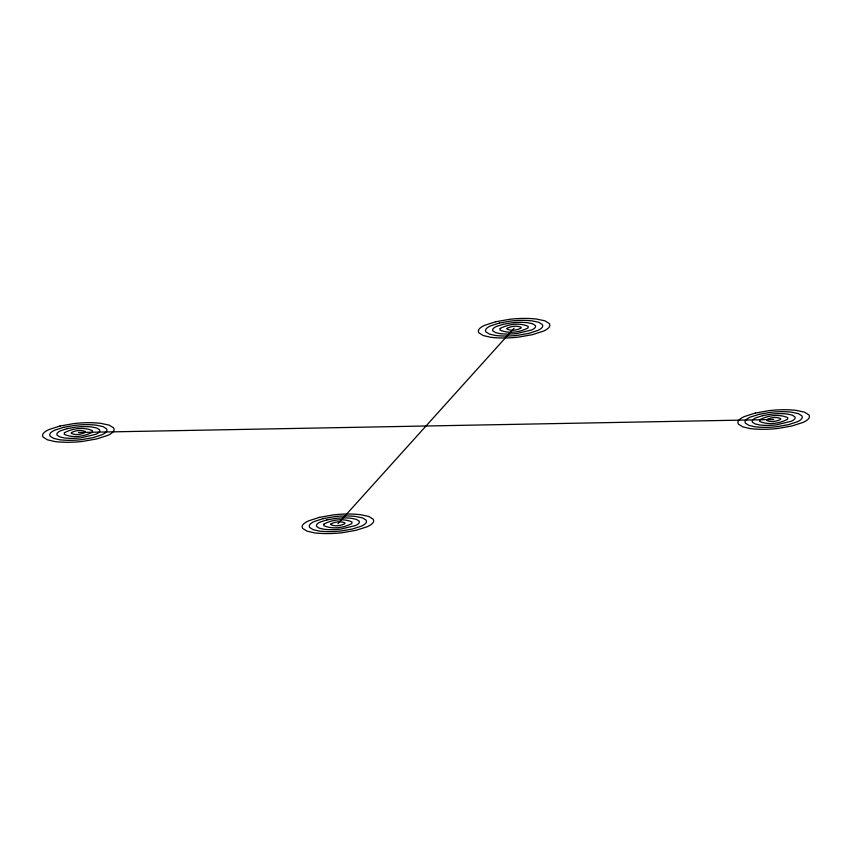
<?xml version="1.0" encoding="UTF-8"?>
<svg xmlns="http://www.w3.org/2000/svg" width="852" height="852" viewBox="0 0 852 852"><rect width="100%" height="100%" fill="white"/><g stroke="black" fill="none" stroke-linecap="round" stroke-linejoin="round"><path stroke-width="1.28" d="M337.893 523.799L514.107 328.201M78.341 432.486L773.659 419.514M64.432 432.741L64.251 434.339C72.814 438.226 84.103 436.607 92.25 432.23L92.431 430.633C83.847 426.799 72.58 428.332 64.432 432.741M71.387 432.614L71.291 433.412C75.583 435.351 81.217 434.552 85.296 432.358L85.381 431.559C81.089 429.642 75.455 430.409 71.387 432.614M323.984 524.055L323.803 525.652C332.376 529.539 343.654 527.92 351.801 523.543L351.982 521.946C343.399 518.112 332.131 519.645 323.984 524.055M330.938 523.927L330.853 524.726C335.134 526.664 340.779 525.865 344.847 523.671L344.943 522.872C340.64 520.955 335.017 521.722 330.938 523.927M500.199 328.457L500.017 330.054C508.58 333.941 519.869 332.323 528.016 327.935L528.197 326.348C519.613 322.514 508.346 324.037 500.199 328.457M507.153 328.329L507.057 329.128C511.349 331.066 516.994 330.267 521.062 328.073L521.147 327.274C516.855 325.357 511.232 326.124 507.153 328.329M759.75 419.77L759.569 421.367C768.142 425.255 779.42 423.636 787.567 419.259L787.749 417.661C779.165 413.827 767.908 415.361 759.75 419.77M766.704 419.642L766.619 420.441C770.9 422.379 776.545 421.58 780.613 419.386L780.709 418.588C776.417 416.671 770.783 417.437 766.704 419.642M59.981 426.032L49.118 429.514A50.705 14.91 4.1 0 0 43.569 433.135A32.376 9.521 4.1 0 0 43.111 437.129L47.531 439.856L55.092 441.602A34.378 10.107 4.1 0 0 69.523 442.263A50.705 14.91 4.1 0 0 82.814 441.379L96.691 438.94L107.565 435.457A50.705 14.91 4.1 0 0 113.103 431.836A32.376 9.521 4.1 0 0 113.561 427.842L109.152 425.116L100.738 423.337A32.376 9.521 4.1 0 0 87.149 422.709A50.705 14.91 4.1 0 0 73.868 423.593L59.981 426.032M63.655 427.321L54.965 430.111A40.566 11.928 4.1 0 0 50.524 433.008A25.901 7.615 4.1 0 0 50.161 436.203L53.687 438.386L59.746 439.781A27.509 8.083 4.1 0 0 71.291 440.314A40.566 11.928 4.1 0 0 81.92 439.6L93.017 437.651L101.718 434.861A40.566 11.928 4.1 0 0 106.149 431.964A25.901 7.615 4.1 0 0 106.521 428.769L102.986 426.586L96.265 425.169A25.901 7.615 4.1 0 0 85.392 424.658A40.566 11.928 4.1 0 0 74.763 425.372L63.655 427.321M67.329 428.609L60.811 430.707A30.427 8.946 4.1 0 0 57.478 432.88A19.426 5.708 4.1 0 0 57.201 435.265L59.853 436.906L64.39 437.949A20.629 6.071 4.1 0 0 73.048 438.354A30.427 8.946 4.1 0 0 81.025 437.822L95.871 434.264A30.427 8.946 4.1 0 0 99.194 432.092A19.426 5.708 4.1 0 0 99.471 429.706L96.83 428.066L91.782 426.99A19.426 5.708 4.1 0 0 83.624 426.618A30.427 8.946 4.1 0 0 75.658 427.15L67.329 428.609M495.757 321.747L484.884 325.23A50.705 14.91 4.1 0 0 479.346 328.851A32.376 9.521 4.1 0 0 478.877 332.844L483.297 335.571L490.858 337.317A34.378 10.107 4.1 0 0 505.3 337.978A50.705 14.91 4.1 0 0 518.58 337.083L532.457 334.655L543.331 331.162A50.705 14.91 4.1 0 0 548.869 327.551A32.376 9.521 4.1 0 0 549.338 323.558L544.918 320.821L536.515 319.053A32.376 9.521 4.1 0 0 522.915 318.424A50.705 14.91 4.1 0 0 509.634 319.308L495.757 321.747M499.421 323.036L490.731 325.826A40.566 11.928 4.1 0 0 486.29 328.723A25.901 7.615 4.1 0 0 485.928 331.907L489.453 334.101L495.513 335.486A27.509 8.083 4.1 0 0 507.057 336.029A40.566 11.928 4.1 0 0 517.686 335.315L528.794 333.366L537.484 330.576A40.566 11.928 4.1 0 0 541.915 327.679A25.901 7.615 4.1 0 0 542.287 324.484L538.762 322.301L532.031 320.874A25.901 7.615 4.1 0 0 521.158 320.373A40.566 11.928 4.1 0 0 510.529 321.087L499.421 323.036M503.095 324.324L496.578 326.422A30.427 8.946 4.1 0 0 493.244 328.584A19.426 5.708 4.1 0 0 492.967 330.981L495.619 332.621L500.156 333.664A20.629 6.071 4.1 0 0 508.825 334.069A30.427 8.946 4.1 0 0 516.791 333.537L531.637 329.98A30.427 8.946 4.1 0 0 534.971 327.807A19.426 5.708 4.1 0 0 535.248 325.411L532.596 323.771L527.548 322.706A19.426 5.708 4.1 0 0 519.39 322.333A30.427 8.946 4.1 0 0 511.424 322.865L503.095 324.324M319.543 517.345L308.669 520.838A50.705 14.91 4.1 0 0 303.131 524.449A32.376 9.521 4.1 0 0 302.662 528.442L307.082 531.169L314.654 532.915A34.378 10.107 4.1 0 0 329.085 533.576A50.705 14.91 4.1 0 0 342.366 532.692L356.243 530.253L367.116 526.77A50.705 14.91 4.1 0 0 372.654 523.149A32.376 9.521 4.1 0 0 373.123 519.156L368.703 516.429L360.3 514.651A32.376 9.521 4.1 0 0 346.7 514.022A50.705 14.91 4.1 0 0 333.42 514.906L319.543 517.345M323.206 518.634L314.516 521.424A40.566 11.928 4.1 0 0 310.085 524.321A25.901 7.615 4.1 0 0 309.713 527.516L313.238 529.699L319.298 531.094A27.509 8.083 4.1 0 0 330.842 531.627A40.566 11.928 4.1 0 0 341.471 530.913L352.579 528.964L361.269 526.174A40.566 11.928 4.1 0 0 365.71 523.277A25.901 7.615 4.1 0 0 366.072 520.093L362.547 517.899L355.817 516.482A25.901 7.615 4.1 0 0 344.943 515.971A40.566 11.928 4.1 0 0 334.314 516.685L323.206 518.634M326.88 519.922L320.363 522.02A30.427 8.946 4.1 0 0 317.029 524.193A19.426 5.708 4.1 0 0 316.752 526.579L319.404 528.229L323.952 529.262A20.629 6.071 4.1 0 0 332.61 529.667A30.427 8.946 4.1 0 0 340.576 529.135L355.422 525.577A30.427 8.946 4.1 0 0 358.756 523.416A19.426 5.708 4.1 0 0 359.033 521.019L356.381 519.379L351.333 518.304A19.426 5.708 4.1 0 0 343.175 517.931A30.427 8.946 4.1 0 0 335.209 518.463L326.88 519.922M755.309 413.06L744.435 416.543A50.705 14.91 4.1 0 0 738.897 420.164A32.376 9.521 4.1 0 0 738.439 424.158L742.848 426.884L750.42 428.631A34.378 10.107 4.1 0 0 764.851 429.291A50.705 14.91 4.1 0 0 778.132 428.407L792.019 425.968L802.882 422.475A50.705 14.91 4.1 0 0 808.431 418.864A32.376 9.521 4.1 0 0 808.889 414.871L804.469 412.144L796.066 410.366A32.376 9.521 4.1 0 0 782.477 409.737A50.705 14.91 4.1 0 0 769.186 410.621L755.309 413.06M758.983 414.349L750.282 417.139A40.566 11.928 4.1 0 0 745.851 420.036A25.901 7.615 4.1 0 0 745.479 423.22L749.014 425.414L755.064 426.799A27.509 8.083 4.1 0 0 766.608 427.342A40.566 11.928 4.1 0 0 777.237 426.628L788.345 424.679L797.035 421.889A40.566 11.928 4.1 0 0 801.476 418.992A25.901 7.615 4.1 0 0 801.838 415.797L798.313 413.614L791.583 412.187A25.901 7.615 4.1 0 0 780.709 411.686A40.566 11.928 4.1 0 0 770.08 412.4L758.983 414.349M762.646 415.638L756.129 417.736A30.427 8.946 4.1 0 0 752.806 419.898A19.426 5.708 4.1 0 0 752.529 422.294L755.17 423.934L759.718 424.978A20.629 6.071 4.1 0 0 768.376 425.382A30.427 8.946 4.1 0 0 776.342 424.85L791.188 421.293A30.427 8.946 4.1 0 0 794.522 419.12A19.426 5.708 4.1 0 0 794.799 416.734L792.147 415.084L787.099 414.019A19.426 5.708 4.1 0 0 778.952 413.646A30.427 8.946 4.1 0 0 770.975 414.178L762.646 415.638"/></g></svg>
